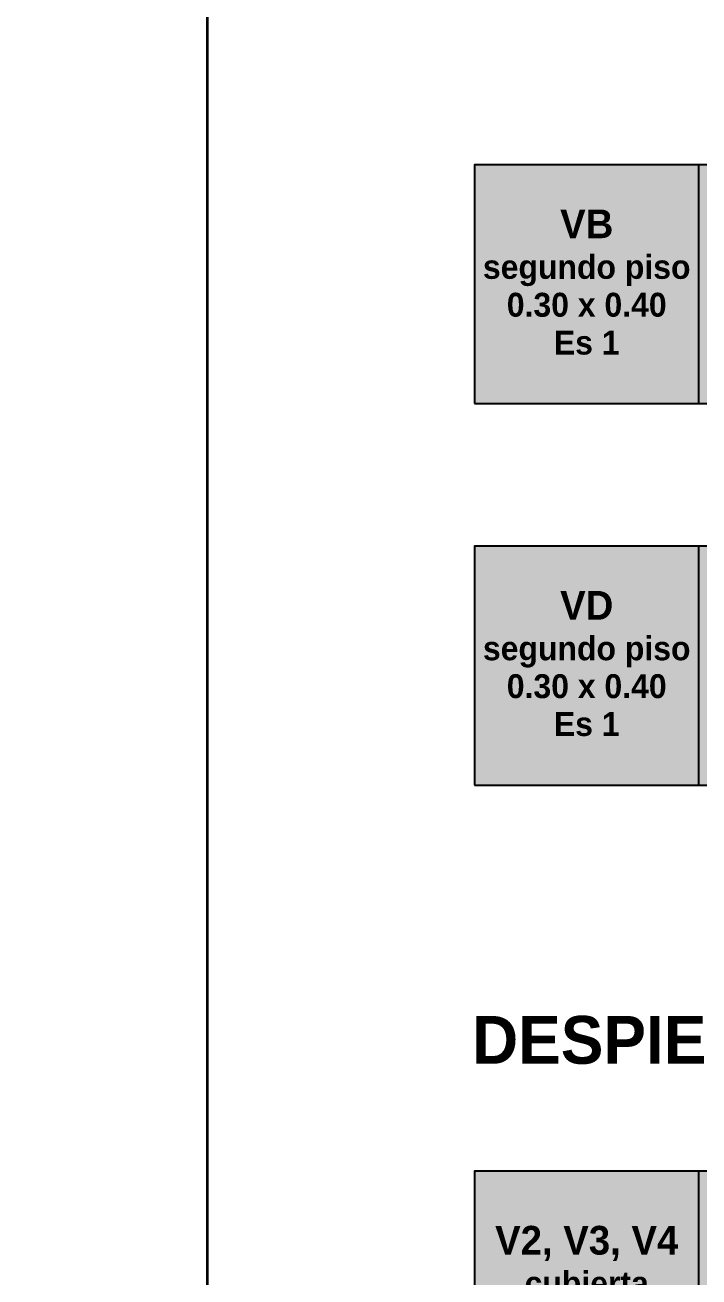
# Model space of a CAD drawing. Header units: metres. Extents: x 187 to 346, y 195 to 238.
# Drawn here: x 307.43 to 311.66, y 219.63 to 227.48 of the extents above; entities that cross this region are included whole.
import ezdxf

# ---------------------------------------------------------------- set-up
doc = ezdxf.new("R2010")
doc.units = ezdxf.units.M
doc.linetypes.add('HIDDEN', pattern=[0.375, 0.25, -0.125])
doc.layers.add('Achu-Sombra 3', color=9, linetype='Continuous', lineweight=13, true_color=0xc9c9c9)
doc.layers.add('Achu-Sombra 5', color=254, linetype='Continuous', lineweight=13, true_color=0xe8e8e8)
for name, color, linetype, lineweight in [('Tex-Cuadros', 24, 'Continuous', 35), ('Tex-Tex', 8, 'Continuous', 25), ('¡Despiece-Nudos', 7, 'HIDDEN', 9), ('¡Despiece-Título', 7, 'Continuous', 25), ('¡Despiece-Vigas', 8, 'Continuous', 25)]:
    doc.layers.add(name, color=color, linetype=linetype, lineweight=lineweight)
doc.styles.add('Century Gothic Gordas', font='GOTHICB.TTF')

# ---------------------------------------------------------------- blocks, each defined once
blk = doc.blocks.new('*U7')
blk.add_solid([(0, 0), (2.115, 0), (0, -2.25), (2.115, -2.25)])
blk = doc.blocks.new('*U12')
blk.add_solid([(0, 0), (0.525, 0), (0, -2.25), (0.525, -2.25)])
blk = doc.blocks.new('*U31')
blk.add_solid([(0, 0), (0.519, 0), (0, -2.25), (0.519, -2.25)])

msp = doc.modelspace()

# ---------------------------------------------------------------- linework, layer by layer
at = {"layer": 'Tex-Cuadros'}
msp.add_lwpolyline([(296.9497, 229.467), (308.5705, 229.467), (308.5705, 204.393), (296.9498, 204.393)], close=True, dxfattribs=at)
at = {"layer": '¡Despiece-Nudos', "ltscale": 0.5}
msp.add_line((311.6597, 222.7131), (311.6597, 224.2131), dxfattribs=at)
at = {"layer": '¡Despiece-Vigas'}
for p, q in [((311.6597, 225.1074), (311.6597, 226.6074)), ((311.6597, 222.7131), (311.6597, 224.2131)), ((311.6597, 218.7895), (311.6597, 220.2895))]:
    msp.add_line(p, q, dxfattribs=at)
for points in [[(310.2495, 225.1074), (318.8858, 225.1074), (318.8858, 226.6074), (310.2495, 226.6074)], [(310.2495, 222.7131), (325.7411, 222.7131), (325.7411, 224.2131), (310.2495, 224.2131)], [(310.2495, 218.7895), (314.0376, 218.7895), (314.0376, 220.2895), (310.2495, 220.2895)]]:
    msp.add_lwpolyline(points, close=True, dxfattribs=at)

# ---------------------------------------------------------------- block references
at = {"layer": 'Achu-Sombra 3', "yscale": 0.6666666666666665, "zscale": 0.6666666666666665}
for name, p, xscale in [('*U31', (311.6597, 226.6074), 0.6666666666666665), ('*U12', (311.6597, 224.2131), 0.6666666666666665), ('*U12', (312.0097, 220.2895), -0.6666666666666665)]:
    msp.add_blockref(name, p, dxfattribs=dict(at, xscale=xscale))
at = {"layer": 'Achu-Sombra 5', "xscale": 0.6666666666666665, "yscale": 0.6666666666666665, "zscale": 0.6666666666666665}
for p in [(310.2495, 226.6074), (310.2495, 224.2131), (310.2495, 220.2895)]:
    msp.add_blockref('*U7', p, dxfattribs=at)

# ---------------------------------------------------------------- texts
at = {"layer": 'Tex-Tex', "insert": (310.2345, 221.2636), "char_height": 0.3, "attachment_point": 1, "style": 'Century Gothic Gordas'}
msp.add_mtext_dynamic_manual_height_columns('\\pxsm0.8;DESPIECE DE VIGAS DE CUBIERTA N+3.00', width=13.040986, gutter_width=12.5, heights=[0], dxfattribs=at)
at = {"layer": '¡Despiece-Título', "char_height": 0.3, "attachment_point": 5, "style": 'Century Gothic Gordas'}
for s, insert in [('\\pxsm0.95;{\\H0.6x;VB\\P\\ps*;\\H0.83334x;segundo piso\\P0.30 x 0.40\\PEs 1}', (310.9546, 225.8697)), ('\\pxsm0.95;{\\H0.6x;VD\\P\\H0.83334x;segundo piso\\P\\ps*;0.30 x 0.40\\PEs 1}', (310.9546, 223.4753)), ('\\pxsm0.95;{\\H0.6x;V2, V3, V4\\H1.25001x;\\P\\H0.66666x;cubierta\\P0.25 x 0.35\\P\\ps*;Son 3}', (310.9546, 219.4895))]:
    msp.add_mtext_dynamic_manual_height_columns(s, width=2.583588, gutter_width=0.625, heights=[0], dxfattribs=dict(at, insert=insert))

doc.saveas('drawing.dxf')
